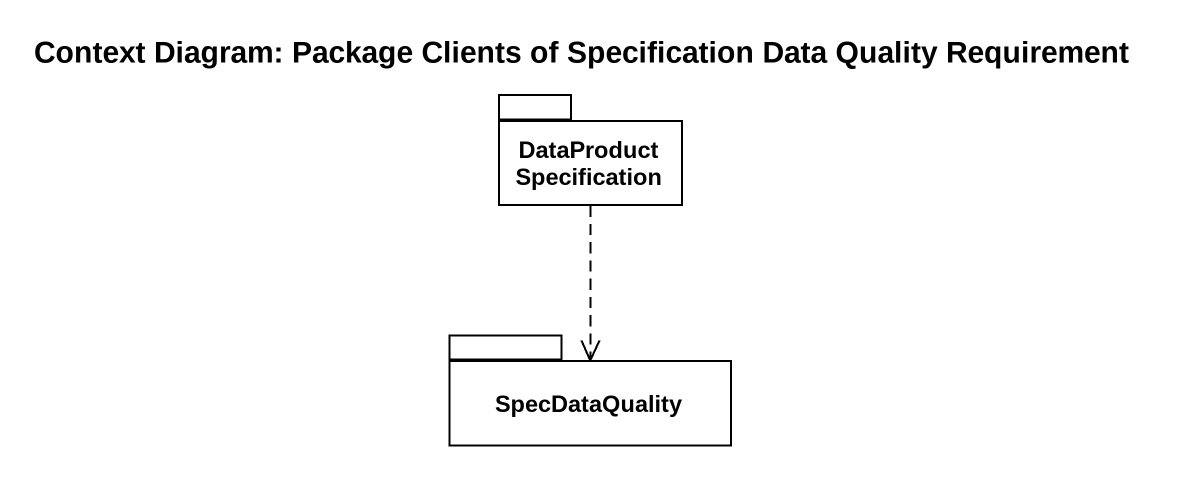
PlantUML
@startuml
title Context Diagram: Package Clients of Specification Data Quality Requirement
package DataProductSpecification {
}
package SpecDataQuality {
}
DataProductSpecification ..> SpecDataQuality
@enduml
